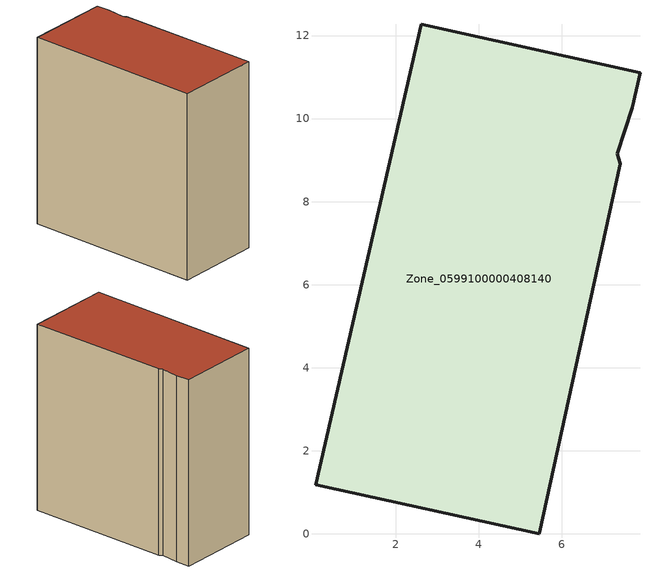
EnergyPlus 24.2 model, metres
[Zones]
Zone_0599100000408140
 floor ground (C_G): 5.45,0 0.07,1.18 2.62,12.28 7.88,11.11 7.7,10.26 7.33,9.16 7.4,8.91 z0
 wall outside (C_F): 0.07,1.18 5.45,0 7.4,8.91 7.33,9.16 7.7,10.26 7.88,11.11 2.62,12.28 0.07,1.18 z0:11.99
 roof outside (C_R): 2.62,12.28 0.07,1.18 5.45,0 7.4,8.91 7.33,9.16 7.7,10.26 7.88,11.11 z11.99
[BUILDING]
Pand.0599100000408140: North Axis=0; Terrain=City; Loads Convergence Tolerance Value=0.04; Temperature Convergence Tolerance Value=0.4; Solar Distribution=FullExterior; Maximum Number of Warmup Days=25; Minimum Number of Warmup Days=1
[Site:Location]
Rotterdam.The.Hague.AP_ZH_NLD Design_Conditions: Latitude=51.96; Longitude=4.45; Time Zone=1; Elevation=-4.5
[SITE:GROUNDTEMPERATURE:BUILDINGSURFACE]
18, 18, 18, 18, 18, 18, 18, 18, 18, 18, 18, 18
[MATERIAL] Thermal Absorptance=0.9; Solar Absorptance=0.7; Visible Absorptance=0.7
Name | Roughness | Thickness | Conductivity | Density | Specific Heat
G.TC.1992-2005 | MediumSmooth | 0.15 | 0.06 | 540 | 1210
F.TC.1992-2005 | Rough | 0.3 | 0.12 | 1920 | 840
R.TC.1992-2005 | MediumRough | 0.2 | 0.08 | 1500 | 1000
[CONSTRUCTION]
C_G: G.TC.1992-2005
C_F: F.TC.1992-2005
C_R: R.TC.1992-2005
[ZONE]
Zone_0599100000408140: Type=1; Multiplier=1; Ceiling Height=Autocalculate; Volume=Autocalculate; Floor Area=autocalculate; Part of Total Floor Area=Yes
[ZONEINFILTRATION:DESIGNFLOWRATE]
Infil_Zone_0599100000408140: Zone or ZoneList or Space or SpaceList=Zone_0599100000408140; Schedule=AlwaysOn; Design Flow Rate Calculation Method=Flow/Area; Flow Rate per Floor Area=0.0015; Constant Term Coefficient=1; Temperature Term Coefficient=0; Velocity Term Coefficient=0; Velocity Squared Term Coefficient=0
[HVACTEMPLATE:ZONE:IDEALLOADSAIRSYSTEM]
Zone_0599100000408140: Maximum Heating Supply Air Temperature=50; Minimum Cooling Supply Air Temperature=13; Maximum Heating Supply Air Humidity Ratio=0.0156; Minimum Cooling Supply Air Humidity Ratio=0.0077; Heating Limit=NoLimit; Cooling Limit=NoLimit; Dehumidification Control Type=ConstantSensibleHeatRatio; Cooling Sensible Heat Ratio=0.7; Dehumidification Setpoint=60; Humidification Control Type=None; Humidification Setpoint=30; Outdoor Air Method=None; Outdoor Air Flow Rate per Person=0.00944; Outdoor Air Flow Rate per Zone Floor Area=0; Outdoor Air Flow Rate per Zone=0; Demand Controlled Ventilation Type=None; Outdoor Air Economizer Type=NoEconomizer; Heat Recovery Type=None; Sensible Heat Recovery Effectiveness=0.7; Latent Heat Recovery Effectiveness=0.65
[ZONECONTROL:THERMOSTAT]
ThermostatControl_Zone_0599100000408140: Zone or ZoneList=Zone_0599100000408140; Control Type Schedule=DualSetpointControlType; Control 1=Thermostat_Zone_0599100000408140; Temperature Difference Between Cutout And Setpoint=0
[THERMOSTATSETPOINT:DUALSETPOINT]
Thermostat_Zone_0599100000408140: Heating Setpoint Temperature Schedule=HeatingSetpoint_Zone_0599100000408140; Cooling Setpoint Temperature Schedule=CoolingSetpoint_Zone_0599100000408140
[SCHEDULE:COMPACT]
HeatingSetpoint_Zone_0599100000408140: Through: 12/31, For: AllDays, Until: 24:00, 21
CoolingSetpoint_Zone_0599100000408140: Through: 12/31, For: AllDays, Until: 24:00, 24
DualSetpointControlType: Through: 12/31, For: AllDays, Until: 24:00, 4
AlwaysOn: Through: 12/31, For: AllDays, Until: 24:00, 1
